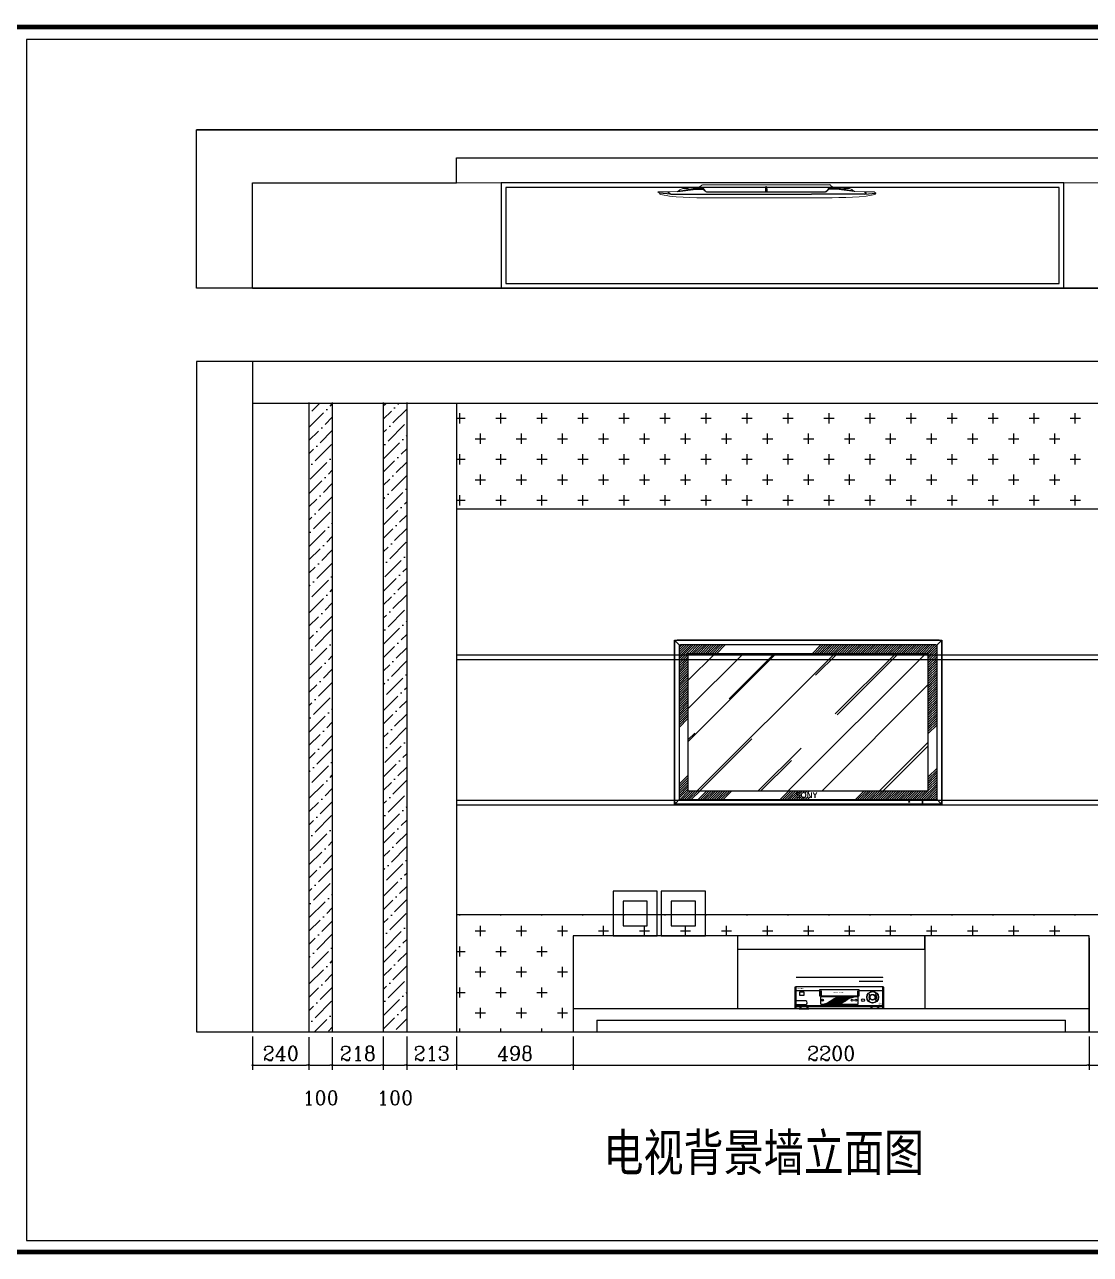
# Model space of a CAD drawing. Header units: millimetres. Extents: x 450898 to 533685, y -921830 to -458543.
# Drawn here: x 475119 to 479666, y -912629 to -907382 of the extents above; entities that cross this region are included whole.
import ezdxf
from ezdxf.enums import TextEntityAlignment as Align

# ---------------------------------------------------------------- set-up
doc = ezdxf.new("R2010")
doc.units = ezdxf.units.MM
doc.header["$MEASUREMENT"] = 0
doc.header["$PDMODE"] = 3
doc.layers.get('0').update_dxf_attribs({"linetype": 'CONTINUOUS'})
doc.layers.get('DEFPOINTS').update_dxf_attribs({"linetype": 'CONTINUOUS'})
for name, color, linetype in [('3', 44, 'CONTINUOUS'), ('FIXTURE', 2, 'CONTINUOUS'), ('LAYER4', 7, 'CONTINUOUS'), ('LAYER6', 251, 'CONTINUOUS'), ('txt', 7, 'CONTINUOUS'), ('墙线', 5, 'CONTINUOUS'), ('家具', 7, 'CONTINUOUS')]:
    doc.layers.add(name, color=color, linetype=linetype)
doc.layers.add('门窗', color=4, linetype='CONTINUOUS', lineweight=13)
doc.styles.add('HT2', font='swisseb.ttf')
doc.styles.add('HZXY', font='complex.shx', dxfattribs={"bigfont": 'HZXY.shx'})
doc.styles.get("Standard").update_dxf_attribs({"font": 'complex.shx', "bigfont": 'hzxy.shx'})
doc.styles.add('STYLE5', font='dutchi.ttf')
doc.dimstyles.new('DIM30', dxfattribs={"dimtxt": 60, "dimasz": 10, "dimexe": 20, "dimexo": 20, "dimgap": 20, "dimtad": 1, "dimdec": 0, "dimzin": 0, "dimdsep": 46, "dimtxsty": 'HZXY', "dimblk": 'DOT', "dimcen": 0, "dimclrd": 2, "dimclre": 2, "dimclrt": 2, "dimadec": 0, "dimazin": 0, "dimtfac": 1, "dimtdec": 0, "dimtmove": 2, "dimatfit": 3, "dimfxl": 0, "dimtolj": 1, "dimtzin": 0, "dimarcsym": 0})

# ---------------------------------------------------------------- blocks, each defined once
blk = doc.blocks.new('A$C5F51529B')
at = {"layer": 'LAYER6', "linetype": 'ByBlock', "ltscale": 300}
h = blk.add_hatch(dxfattribs=at)
h.set_pattern_fill('AR-RROOF,_O', color=44, scale=250, angle=45)
h.set_pattern_definition([(45, (217783.03, 12508.12), (212.13203, 565.68542), [3750, -500, 1250, -250]), (45, (217929.76, 12831.62), (-411.8897, 58.3363), [750, -82.5, 1500, -187.5]), (45, (217721.16, 12746.77), (800.79843, 1037.6792), [2000, -350, 1000, -250])])
h.paths.add_polyline_path([(984, 52), (984, 584), (52, 584), (52, 52)])
at = {"layer": 'LAYER4'}
for p, q in [((0, 626), (0, 10)), ((1026, 636), (10, 636)), ((1036, 10), (1036, 626)), ((984, 584), (52, 584)), ((52, 584), (52, 52)), ((984, 52), (984, 584)), ((52, 52), (984, 52)), ((10, 0), (1026, 0))]:
    blk.add_line(p, q, dxfattribs=at)
at = {"layer": 'LAYER4', "color": 8}
for p, q in [((19.5, 616.5), (2.9, 633.1)), ((1016.5, 616.5), (1033.1, 633.1)), ((18, 607.6), (28.4, 618)), ((18, 598.8), (37.2, 618)), ((18, 589.9), (46.1, 618)), ((18, 581.1), (54.9, 618)), ((18, 572.3), (63.7, 618)), ((18, 563.4), (72.6, 618)), ((18, 554.6), (81.4, 618)), ((18, 613), (18, 23)), ((18, 545.7), (52, 579.7)), ((1013, 618), (23, 618)), ((56.3, 584), (90.3, 618)), ((65.1, 584), (99.1, 618)), ((73.9, 584), (107.9, 618)), ((82.8, 584), (116.8, 618)), ((91.6, 584), (125.6, 618)), ((100.4, 584), (134.4, 618)), ((109.3, 584), (143.3, 618)), ((118.1, 584), (152.1, 618)), ((127, 584), (161, 618)), ((135.8, 584), (169.8, 618)), ((144.6, 584), (178.6, 618)), ((153.5, 584), (187.5, 618)), ((162.3, 584), (196.3, 618)), ((533.5, 584), (567.5, 618)), ((542.4, 584), (576.4, 618)), ((551.2, 584), (585.2, 618)), ((560.1, 584), (594.1, 618)), ((568.9, 584), (602.9, 618)), ((577.7, 584), (611.7, 618)), ((586.6, 584), (620.6, 618)), ((595.4, 584), (629.4, 618)), ((604.3, 584), (638.3, 618)), ((613.1, 584), (647.1, 618)), ((621.9, 584), (655.9, 618)), ((630.8, 584), (664.8, 618)), ((639.6, 584), (673.6, 618)), ((648.5, 584), (682.5, 618)), ((657.3, 584), (691.3, 618)), ((666.1, 584), (700.1, 618)), ((675, 584), (709, 618)), ((683.8, 584), (717.8, 618)), ((692.6, 584), (726.6, 618)), ((701.5, 584), (735.5, 618)), ((710.3, 584), (744.3, 618)), ((719.2, 584), (753.2, 618)), ((728, 584), (762, 618)), ((736.8, 584), (770.8, 618)), ((745.7, 584), (779.7, 618)), ((754.5, 584), (788.5, 618)), ((763.4, 584), (797.4, 618)), ((772.2, 584), (806.2, 618)), ((781, 584), (815, 618)), ((789.9, 584), (823.9, 618)), ((798.7, 584), (832.7, 618)), ((807.6, 584), (841.6, 618)), ((816.4, 584), (850.4, 618)), ((825.2, 584), (859.2, 618)), ((834.1, 584), (868.1, 618)), ((842.9, 584), (876.9, 618)), ((851.7, 584), (885.7, 618)), ((860.6, 584), (894.6, 618)), ((869.4, 584), (903.4, 618)), ((878.3, 584), (912.3, 618)), ((887.1, 584), (921.1, 618)), ((895.9, 584), (929.9, 618)), ((904.8, 584), (938.8, 618)), ((913.6, 584), (947.6, 618)), ((922.5, 584), (956.5, 618)), ((931.3, 584), (965.3, 618)), ((940.1, 584), (974.1, 618)), ((949, 584), (983, 618)), ((957.8, 584), (991.8, 618)), ((966.7, 584), (1000.7, 618)), ((975.5, 584), (1009.5, 618)), ((984, 583.7), (1016.7, 616.4)), ((984, 574.8), (1018, 608.8)), ((984, 566), (1018, 600)), ((984, 557.2), (1018, 591.2)), ((984, 548.3), (1018, 582.3)), ((984, 539.5), (1018, 573.5)), ((1018, 23), (1018, 613)), ((18, 536.9), (52, 570.9)), ((18, 528.1), (52, 562.1)), ((18, 519.2), (52, 553.2)), ((18, 510.4), (52, 544.4)), ((18, 501.6), (52, 535.6)), ((18, 492.7), (52, 526.7)), ((984, 530.6), (1018, 564.6)), ((984, 521.8), (1018, 555.8)), ((984, 513), (1018, 547)), ((984, 504.1), (1018, 538.1)), ((984, 495.3), (1018, 529.3)), ((18, 483.9), (52, 517.9)), ((18, 475), (52, 509)), ((18, 466.2), (52, 500.2)), ((18, 457.4), (52, 491.4)), ((18, 448.5), (52, 482.5)), ((984, 486.4), (1018, 520.4)), ((984, 477.6), (1018, 511.6)), ((984, 468.8), (1018, 502.8)), ((984, 459.9), (1018, 493.9)), ((984, 451.1), (1018, 485.1)), ((18, 439.7), (52, 473.7)), ((18, 430.8), (52, 464.8)), ((18, 422), (52, 456)), ((18, 413.2), (52, 447.2)), ((18, 404.3), (52, 438.3)), ((18, 395.5), (52, 429.5)), ((984, 442.2), (1018, 476.2)), ((984, 433.4), (1018, 467.4)), ((984, 424.6), (1018, 458.6)), ((984, 415.7), (1018, 449.7)), ((984, 406.9), (1018, 440.9)), ((984, 398.1), (1018, 432.1)), ((18, 386.6), (52, 420.6)), ((18, 377.8), (52, 411.8)), ((18, 369), (52, 403)), ((18, 360.1), (52, 394.1)), ((18, 351.3), (52, 385.3)), ((984, 389.2), (1018, 423.2)), ((984, 380.4), (1018, 414.4)), ((984, 371.5), (1018, 405.5)), ((984, 362.7), (1018, 396.7)), ((984, 353.9), (1018, 387.9)), ((18, 342.5), (52, 376.5)), ((18, 333.6), (52, 367.6)), ((18, 324.8), (52, 358.8)), ((18, 315.9), (52, 349.9)), ((18, 307.1), (52, 341.1)), ((984, 345), (1018, 379)), ((984, 336.2), (1018, 370.2)), ((984, 327.3), (1018, 361.3)), ((984, 318.5), (1018, 352.5)), ((984, 309.7), (1018, 343.7)), ((984, 300.8), (1018, 334.8)), ((18, 298.3), (52, 332.3)), ((984, 292), (1018, 326)), ((984, 283.2), (1018, 317.2)), ((984, 274.3), (1018, 308.3)), ((18, 77.3), (52, 111.3)), ((18, 68.5), (52, 102.5)), ((984, 106.4), (1018, 140.4)), ((984, 97.5), (1018, 131.5)), ((984, 88.7), (1018, 122.7)), ((984, 79.9), (1018, 113.9)), ((984, 71), (1018, 105)), ((984, 62.2), (1018, 96.2)), ((18, 59.6), (52, 93.6)), ((18, 50.8), (52, 84.8)), ((18, 41.9), (52, 75.9)), ((18, 33.1), (52, 67.1)), ((18, 24.3), (52, 58.3)), ((21, 18.4), (54.6, 52)), ((29.4, 18), (63.4, 52)), ((38.3, 18), (72.3, 52)), ((47.1, 18), (81.1, 52)), ((55.9, 18), (89.9, 52)), ((64.8, 18), (98.8, 52)), ((91.3, 18), (125.3, 52)), ((100.1, 18), (134.1, 52)), ((109, 18), (143, 52)), ((117.8, 18), (151.8, 52)), ((126.6, 18), (160.6, 52)), ((135.5, 18), (169.5, 52)), ((144.3, 18), (178.3, 52)), ((153.2, 18), (187.2, 52)), ((162, 18), (196, 52)), ((170.8, 18), (204.8, 52)), ((179.7, 18), (213.7, 52)), ((188.5, 18), (222.5, 52)), ((409.5, 18), (443.5, 52)), ((418.3, 18), (452.3, 52)), ((427.2, 18), (461.2, 52)), ((436, 18), (470, 52)), ((444.8, 18), (478.8, 52)), ((453.7, 18), (487.7, 52)), ((462.5, 18), (496.5, 52)), ((497.6, 44.2), (505.4, 52)), ((506.4, 44.2), (514.2, 52)), ((515.3, 44.2), (523, 52)), ((701.2, 18), (735.2, 52)), ((710, 18), (744, 52)), ((718.8, 18), (752.8, 52)), ((727.7, 18), (761.7, 52)), ((736.5, 18), (770.5, 52)), ((745.4, 18), (779.4, 52)), ((754.2, 18), (788.2, 52)), ((763, 18), (797, 52)), ((771.9, 18), (805.9, 52)), ((780.7, 18), (814.7, 52)), ((789.6, 18), (823.6, 52)), ((798.4, 18), (832.4, 52)), ((807.2, 18), (841.2, 52)), ((816.1, 18), (850.1, 52)), ((824.9, 18), (858.9, 52)), ((833.8, 18), (867.8, 52)), ((842.6, 18), (876.6, 52)), ((851.4, 18), (885.4, 52)), ((860.3, 18), (894.3, 52)), ((869.1, 18), (903.1, 52)), ((877.9, 18), (911.9, 52)), ((886.8, 18), (920.8, 52)), ((895.6, 18), (929.6, 52)), ((904.5, 18), (938.5, 52)), ((913.3, 18), (947.3, 52)), ((922.1, 18), (956.1, 52)), ((931, 18), (965, 52)), ((939.8, 18), (973.8, 52)), ((948.7, 18), (982.7, 52)), ((957.5, 18), (1018, 78.5)), ((966.3, 18), (1018, 69.7)), ((975.2, 18), (1018, 60.8)), ((984, 53.3), (1018, 87.3)), ((984, 18), (1018, 52)), ((19.5, 19.5), (2.9, 2.9)), ((23, 18), (1013, 18)), ((471.4, 18), (491.8, 38.5)), ((480.2, 18), (491.8, 29.6)), ((489, 18), (499.5, 28.4)), ((497.9, 18), (508.3, 28.4)), ((506.7, 18), (517.1, 28.4)), ((515.6, 18), (526, 28.4)), ((960.7, 18), (960.7, 0)), ((961.7, 18), (961.7, 0)), ((992.9, 18), (1018, 43.1)), ((1001.7, 18), (1018, 34.3)), ((1010.5, 18), (1018, 25.5)), ((1016.5, 19.5), (1033.1, 2.9))]:
    blk.add_line(p, q, dxfattribs=at)
blk.add_circle((909.7, 9.6), 2, dxfattribs=at)
at = {"layer": 'LAYER4'}
for centre, start, end in [((10, 626), 90, 180), ((1026, 626), 0, 90), ((10, 10), 180, 270), ((1026, 10), 270, 0)]:
    blk.add_arc(centre, 10, start, end, dxfattribs=at)
at = {"layer": 'LAYER4', "color": 8}
for centre, start, end in [((23, 613), 90, 180), ((1013, 613), 0, 90), ((23, 23), 180, 270), ((1013, 23), 270, 0)]:
    blk.add_arc(centre, 5, start, end, dxfattribs=at)
at = {"layer": 'LAYER4', "style": 'HT2'}
blk.add_text('SONY', height=21.84, dxfattribs=at).set_placement((511.5, 24.8), align=Align.CENTER)
blk = doc.blocks.new('A$C64B01013')
blk.add_blockref('A$C5F51529B', (0, 0))
blk = doc.blocks.new('A$C1E4411D7')
at = {"layer": '3', "color": 7}
blk.add_blockref('A$C64B01013', (0, 0), dxfattribs=at)
blk = doc.blocks.new('A$C77F90F55')
at = {"color": 5}
blk.add_blockref('A$C1E4411D7', (0, 0), dxfattribs=at)
blk = doc.blocks.new('A$C16F1527F')
at = {"xscale": 1.1, "yscale": 1.1, "zscale": 1.1}
blk.add_blockref('A$C77F90F55', (0, 0), dxfattribs=at)
blk = doc.blocks.new('A$C65C94065')
blk.add_blockref('A$C16F1527F', (0, 0))
blk = doc.blocks.new('A$C3BDB494A')
at = {"layer": 'LAYER4'}
blk.add_lwpolyline([(0, 699.6), (1139.6, 699.6), (1139.6, 0), (0, 0)], close=True, dxfattribs=at)
at = {"layer": 'LAYER4', "rotation": 359.9999999999999}
blk.add_blockref('A$C65C94065', (0, 0), dxfattribs=at)
blk = doc.blocks.new('A$C5AE2288D')
blk.add_blockref('A$C3BDB494A', (0, 0))
blk = doc.blocks.new('A$C16F855B0')
at = {"layer": 'LAYER4'}
blk.add_blockref('A$C5AE2288D', (0, 0), dxfattribs=at)
blk = doc.blocks.new('A$C026C4FCD')
h = blk.add_hatch()
h.set_pattern_fill('ANSI31,_O', color=8, scale=30)
h.set_pattern_definition([(45, (-52668.9562, 3298.692), (-2.65165043, 2.65165043), [])])
h.paths.add_polyline_path([(191.8, 20, 0.099337), (222.6, 38, -0.146364), (261.9, 50), (196, 50, 0.152166), (159.2, 36.8, -0.09688), (125.5, 20)])
at = {"color": 4}
for p, q in [((0, 90), (0, 6)), ((4, 92), (2, 92)), ((375, 93), (5, 93)), ((2, 4), (4, 4)), ((5, 3), (19, 3)), ((19, 3), (19, 0)), ((19, 0), (59, 0)), ((59, 0), (59, 3)), ((321, 0), (321, 3)), ((361, 0), (321, 0)), ((361, 3), (375, 3)), ((361, 3), (361, 0))]:
    blk.add_line(p, q, dxfattribs=at)
for p, q in [((4, 92), (4, 4)), ((4, 78), (105, 78)), ((275, 78), (376, 78)), ((376, 4), (376, 92)), ((4, 13), (376, 13)), ((4, 11), (376, 11))]:
    blk.add_line(p, q)
for points in [[(21.1, 57.8), (39, 57.8, 0.414214), (40, 58.8), (40, 70, 0.414214), (39, 71), (21.1, 71, 0.414214), (20.1, 70), (20.1, 58.8, 0.414214)], [(106, 55), (274, 55, 0.414214), (275, 56), (275, 79, 0.414214), (274, 80), (106, 80, 0.414214), (105, 79), (105, 56, 0.414214)], [(110.9, 76.5, -0.893923), (111.9, 76.5), (111.9, 58.5, -0.893923), (110.9, 58.5)], [(269.1, 76.5, 0.893923), (268.1, 76.5), (268.1, 58.5, 0.893923), (269.1, 58.5)], [(111, 20), (269, 20, 0.414214), (270, 21), (270, 49, 0.414214), (269, 50), (111, 50, 0.414214), (110, 49), (110, 21, 0.414214)]]:
    blk.add_lwpolyline(points, format="xyb", close=True)
for points in [[(313.8, 65.1), (319, 60.4, -0.397078), (319.1, 59, 0.348408), (319.1, 39.1, -0.397078), (319, 37.8), (313.8, 33.1)], [(349.5, 65.1), (344.3, 60.4, 0.397078), (344.2, 59, -0.348408), (344.2, 39.1, 0.397078), (344.3, 37.8), (349.5, 33.1)], [(4, 18), (47.3, 18, 0.730197), (47.3, 33), (4, 33)], [(196, 50, 0.1544), (158.8, 36.4, -0.095406), (125.5, 20, -0.097164)], [(262.7, 50, 0.149294), (222.6, 38, -0.099337), (191.8, 20, -0.097164)]]:
    blk.add_lwpolyline(points, format="xyb")
blk.add_lwpolyline([(376, 4), (378, 4, 0.414214), (380, 6), (380, 90, 0.414214), (378, 92), (376, 92)], format="xyb", dxfattribs=at)
blk.add_lwpolyline([(59, 3), (321, 3)], dxfattribs=at)
for centre, radius in [((331.7, 49.1), 25), ((331.7, 49.1), 24), ((331.7, 49.1), 12), ((331.7, 49.1), 11), ((118.1, 36.2), 4), ((118.1, 36.2), 1), ((244.6, 36.2), 4), ((260.2, 36.2), 4), ((290.9, 36.2), 6)]:
    blk.add_circle(centre, radius)
for centre, radius, start, end in [((2, 90), 2, 90, 180), ((5, 92), 1, 90, 180), ((375, 92), 1, 0, 90), ((2, 6), 2, 180, 270), ((5, 4), 1, 180, 270), ((375, 4), 1, 270, 0)]:
    blk.add_arc(centre, radius, start, end, dxfattribs=at)
for centre in [(39, -34.5), (341, -34.5)]:
    blk.add_arc(centre, 42.5, 61.9275, 118.0725)
at = {"color": 44, "linetype": 'ByBlock', "style": 'HT2'}
for s, height, p in [('PHILIPS', 5, (9.7, 83.9)), ('NICAM HIFI STEREO', 3, (165.7, 68.9))]:
    blk.add_text(s, height=height, dxfattribs=at).set_placement(p)
at = {"style": 'STYLE5'}
for s, p in [('TURBO', (355.8, 22.7)), ('DRIVE', (355.8, 17.8))]:
    blk.add_text(s, height=3, dxfattribs=at).set_placement(p)
blk = doc.blocks.new('FHFH')
at = {"color": 4}
blk.add_line((131634.2, -6477.3), (131264.2, -6477.3), dxfattribs=at)
for p, q in [((131534.2, -6492.3), (131635.2, -6492.3)), ((131635.2, -6606.3), (131635.2, -6518.3))]:
    blk.add_line(p, q)
for points in [[(130483.5, -6298.8), (130671.7, -6298.8), (130671.7, -6109.4), (130483.5, -6109.4)], [(130689.2, -6298.8), (130877.5, -6298.8), (130877.5, -6109.4), (130689.2, -6109.4)]]:
    blk.add_lwpolyline(points, close=True)
at = {"color": 44}
for points in [[(130526.5, -6256.3), (130629.7, -6256.3), (130629.7, -6151.9), (130526.5, -6151.9)], [(130732.2, -6256.3), (130835.4, -6256.3), (130835.4, -6151.9), (130732.2, -6151.9)]]:
    blk.add_lwpolyline(points, close=True, dxfattribs=at)
for points in [[(131573, -6545.2), (131578.2, -6549.9, -0.397078), (131578.3, -6551.3, 0.348408), (131578.3, -6571.1, -0.397078), (131578.2, -6572.5), (131573, -6577.2)], [(131608.8, -6545.2), (131603.5, -6549.9, 0.397078), (131603.4, -6551.3, -0.348408), (131603.4, -6571.1, 0.397078), (131603.5, -6572.5), (131608.8, -6577.2)]]:
    blk.add_lwpolyline(points, format="xyb")
at = {"color": 4}
blk.add_lwpolyline([(131635.2, -6606.3), (131637.2, -6606.3, 0.414214), (131639.2, -6604.3), (131639.2, -6520.3, 0.414214), (131637.2, -6518.3), (131635.2, -6518.3)], format="xyb", dxfattribs=at)
for radius in [25, 24, 12, 11]:
    blk.add_circle((131590.9, -6561.2), radius)
blk.add_arc((131634.2, -6478.3), 1, 0, 90, dxfattribs=at)
at = {"layer": 'FIXTURE', "color": 4}
for p, q in [((132514.1, -6298.8), (130314.1, -6298.8)), ((130314.1, -6298.8), (130314.1, -6708.8)), ((131014.1, -6298.8), (131014.1, -6608.8)), ((131814.1, -6298.8), (131814.1, -6608.8)), ((132514.1, -6708.8), (132514.1, -6298.8)), ((132514.1, -6308.8), (132514.1, -6708.8)), ((130314.1, -6608.8), (132514.1, -6608.8)), ((130414.1, -6658.8), (132414.1, -6658.8)), ((130414.1, -6658.8), (130414.1, -6708.8)), ((132414.1, -6708.8), (132414.1, -6658.8)), ((130314.1, -6708.8), (130414.1, -6708.8)), ((132414.1, -6708.8), (132514.1, -6708.8))]:
    blk.add_line(p, q, dxfattribs=at)
blk.add_lwpolyline([(131014.1, -6356), (131814.1, -6356), (131814.1, -6298.8), (131014.1, -6298.8)], dxfattribs=at)
at = {"color": 0}
blk.add_blockref('A$C026C4FCD', (131259.2, -6610.3), dxfattribs=at)
blk = doc.blocks.new('_DOT')
at = {"color": 0, "linetype": 'ByBlock'}
blk.add_line((-0.5, 0), (-1, 0), dxfattribs=at)
at = {"color": 0, "linetype": 'ByBlock', "const_width": 0.5}
blk.add_lwpolyline([(-0.25, 0, 1), (0.25, 0, 1)], format="xyb", close=True, dxfattribs=at)
blk = doc.blocks.new('*D712')
at = {"layer": 'DEFPOINTS', "color": 2, "lineweight": -2}
for p, q in [((476092.2, -911698.9), (476092.2, -911841)), ((476332, -911702.3), (476332, -911841)), ((476102.2, -911821), (476322, -911821))]:
    blk.add_line(p, q, dxfattribs=at)
at = {"layer": 'DEFPOINTS', "color": 0}
for p in [(476092.2, -911678.9), (476332, -911682.3), (476332, -911821)]:
    blk.add_point(p, dxfattribs=at)
at = {"layer": 'DEFPOINTS', "color": 2, "lineweight": -2, "xscale": 10, "yscale": 10, "zscale": 10, "rotation": 180}
blk.add_blockref('_DOT', (476092.2, -911821), dxfattribs=at)
at = {"layer": 'DEFPOINTS', "color": 2, "lineweight": -2, "xscale": 10, "yscale": 10, "zscale": 10}
blk.add_blockref('_DOT', (476332, -911821), dxfattribs=at)
at = {"layer": 'DEFPOINTS', "color": 2, "insert": (476212.1, -911771), "char_height": 60, "attachment_point": 5, "style": 'HZXY'}
blk.add_mtext('\\A1;240', dxfattribs=at)
blk = doc.blocks.new('*D713')
at = {"layer": 'DEFPOINTS', "color": 2, "lineweight": -2}
for p, q in [((476332, -911702.3), (476332, -911841)), ((476432, -911702.3), (476432, -911841)), ((476342, -911821), (476422, -911821))]:
    blk.add_line(p, q, dxfattribs=at)
at = {"layer": 'DEFPOINTS', "color": 0}
for p in [(476332, -911682.3), (476432, -911682.3), (476432, -911821)]:
    blk.add_point(p, dxfattribs=at)
at = {"layer": 'DEFPOINTS', "color": 2, "lineweight": -2, "xscale": 10, "yscale": 10, "zscale": 10, "rotation": 180}
blk.add_blockref('_DOT', (476332, -911821), dxfattribs=at)
at = {"layer": 'DEFPOINTS', "color": 2, "lineweight": -2, "xscale": 10, "yscale": 10, "zscale": 10}
blk.add_blockref('_DOT', (476432, -911821), dxfattribs=at)
at = {"layer": 'DEFPOINTS', "color": 2, "insert": (476382, -911961), "char_height": 60, "attachment_point": 5, "style": 'HZXY'}
blk.add_mtext('\\A1;100', dxfattribs=at)
blk = doc.blocks.new('*D714')
at = {"layer": 'DEFPOINTS', "color": 2, "lineweight": -2}
for p, q in [((476432, -911702.3), (476432, -911841)), ((476649.6, -911698.9), (476649.6, -911841)), ((476442, -911821), (476639.6, -911821))]:
    blk.add_line(p, q, dxfattribs=at)
at = {"layer": 'DEFPOINTS', "color": 0}
for p in [(476432, -911682.3), (476649.6, -911678.9), (476649.6, -911821)]:
    blk.add_point(p, dxfattribs=at)
at = {"layer": 'DEFPOINTS', "color": 2, "lineweight": -2, "xscale": 10, "yscale": 10, "zscale": 10, "rotation": 180}
blk.add_blockref('_DOT', (476432, -911821), dxfattribs=at)
at = {"layer": 'DEFPOINTS', "color": 2, "lineweight": -2, "xscale": 10, "yscale": 10, "zscale": 10}
blk.add_blockref('_DOT', (476649.6, -911821), dxfattribs=at)
at = {"layer": 'DEFPOINTS', "color": 2, "insert": (476540.8, -911771), "char_height": 60, "attachment_point": 5, "style": 'HZXY'}
blk.add_mtext('\\A1;218', dxfattribs=at)
blk = doc.blocks.new('*D715')
at = {"layer": 'DEFPOINTS', "color": 2, "lineweight": -2}
for p, q in [((476649.6, -911698.9), (476649.6, -911841)), ((476749.6, -911698.9), (476749.6, -911841)), ((476659.6, -911821), (476739.6, -911821))]:
    blk.add_line(p, q, dxfattribs=at)
at = {"layer": 'DEFPOINTS', "color": 0}
for p in [(476649.6, -911678.9), (476749.6, -911678.9), (476749.6, -911821)]:
    blk.add_point(p, dxfattribs=at)
at = {"layer": 'DEFPOINTS', "color": 2, "lineweight": -2, "xscale": 10, "yscale": 10, "zscale": 10, "rotation": 180}
blk.add_blockref('_DOT', (476649.6, -911821), dxfattribs=at)
at = {"layer": 'DEFPOINTS', "color": 2, "lineweight": -2, "xscale": 10, "yscale": 10, "zscale": 10}
blk.add_blockref('_DOT', (476749.6, -911821), dxfattribs=at)
at = {"layer": 'DEFPOINTS', "color": 2, "insert": (476699.6, -911961), "char_height": 60, "attachment_point": 5, "style": 'HZXY'}
blk.add_mtext('\\A1;100', dxfattribs=at)
blk = doc.blocks.new('*D716')
at = {"layer": 'DEFPOINTS', "color": 2, "lineweight": -2}
for p, q in [((476749.6, -911698.9), (476749.6, -911841)), ((476962.2, -911698.9), (476962.2, -911841)), ((476759.6, -911821), (476952.2, -911821))]:
    blk.add_line(p, q, dxfattribs=at)
at = {"layer": 'DEFPOINTS', "color": 0}
for p in [(476749.6, -911678.9), (476962.2, -911678.9), (476962.2, -911821)]:
    blk.add_point(p, dxfattribs=at)
at = {"layer": 'DEFPOINTS', "color": 2, "lineweight": -2, "xscale": 10, "yscale": 10, "zscale": 10, "rotation": 180}
blk.add_blockref('_DOT', (476749.6, -911821), dxfattribs=at)
at = {"layer": 'DEFPOINTS', "color": 2, "lineweight": -2, "xscale": 10, "yscale": 10, "zscale": 10}
blk.add_blockref('_DOT', (476962.2, -911821), dxfattribs=at)
at = {"layer": 'DEFPOINTS', "color": 2, "insert": (476855.9, -911771), "char_height": 60, "attachment_point": 5, "style": 'HZXY'}
blk.add_mtext('\\A1;213', dxfattribs=at)
blk = doc.blocks.new('*D717')
at = {"layer": 'DEFPOINTS', "color": 2, "lineweight": -2}
for p, q in [((476962.2, -911698.9), (476962.2, -911841)), ((477460.2, -911698.9), (477460.2, -911841)), ((476972.2, -911821), (477450.2, -911821))]:
    blk.add_line(p, q, dxfattribs=at)
at = {"layer": 'DEFPOINTS', "color": 0}
for p in [(476962.2, -911678.9), (477460.2, -911678.9), (477460.2, -911821)]:
    blk.add_point(p, dxfattribs=at)
at = {"layer": 'DEFPOINTS', "color": 2, "lineweight": -2, "xscale": 10, "yscale": 10, "zscale": 10, "rotation": 180}
blk.add_blockref('_DOT', (476962.2, -911821), dxfattribs=at)
at = {"layer": 'DEFPOINTS', "color": 2, "lineweight": -2, "xscale": 10, "yscale": 10, "zscale": 10}
blk.add_blockref('_DOT', (477460.2, -911821), dxfattribs=at)
at = {"layer": 'DEFPOINTS', "color": 2, "insert": (477211.2, -911771), "char_height": 60, "attachment_point": 5, "style": 'HZXY'}
blk.add_mtext('\\A1;498', dxfattribs=at)
blk = doc.blocks.new('*D718')
at = {"layer": 'DEFPOINTS', "color": 2, "lineweight": -2}
for p, q in [((477460.2, -911698.9), (477460.2, -911841)), ((479660.2, -911698.9), (479660.2, -911841)), ((477470.2, -911821), (479650.2, -911821))]:
    blk.add_line(p, q, dxfattribs=at)
at = {"layer": 'DEFPOINTS', "color": 0}
for p in [(477460.2, -911678.9), (479660.2, -911678.9), (479660.2, -911821)]:
    blk.add_point(p, dxfattribs=at)
at = {"layer": 'DEFPOINTS', "color": 2, "lineweight": -2, "xscale": 10, "yscale": 10, "zscale": 10, "rotation": 180}
blk.add_blockref('_DOT', (477460.2, -911821), dxfattribs=at)
at = {"layer": 'DEFPOINTS', "color": 2, "lineweight": -2, "xscale": 10, "yscale": 10, "zscale": 10}
blk.add_blockref('_DOT', (479660.2, -911821), dxfattribs=at)
at = {"layer": 'DEFPOINTS', "color": 2, "insert": (478560.2, -911771), "char_height": 60, "attachment_point": 5, "style": 'HZXY'}
blk.add_mtext('\\A1;2200', dxfattribs=at)
blk = doc.blocks.new('*D719')
at = {"layer": 'DEFPOINTS', "color": 2, "lineweight": -2}
for p, q in [((479660.2, -911698.9), (479660.2, -911841)), ((480262.2, -911698.9), (480262.2, -911841)), ((479670.2, -911821), (480252.2, -911821))]:
    blk.add_line(p, q, dxfattribs=at)
at = {"layer": 'DEFPOINTS', "color": 0}
for p in [(479660.2, -911678.9), (480262.2, -911678.9), (480262.2, -911821)]:
    blk.add_point(p, dxfattribs=at)
at = {"layer": 'DEFPOINTS', "color": 2, "lineweight": -2, "xscale": 10, "yscale": 10, "zscale": 10, "rotation": 180}
blk.add_blockref('_DOT', (479660.2, -911821), dxfattribs=at)
at = {"layer": 'DEFPOINTS', "color": 2, "lineweight": -2, "xscale": 10, "yscale": 10, "zscale": 10}
blk.add_blockref('_DOT', (480262.2, -911821), dxfattribs=at)
at = {"layer": 'DEFPOINTS', "color": 2, "insert": (479961.2, -911771), "char_height": 60, "attachment_point": 5, "style": 'HZXY'}
blk.add_mtext('\\A1;602', dxfattribs=at)

msp = doc.modelspace()

# ---------------------------------------------------------------- hatches: boundary and pattern name
at = {"layer": 'DEFPOINTS'}
h = msp.add_hatch(dxfattribs=at)
h.set_pattern_fill('ANSI36', color=44, scale=320, style=0)
h.set_pattern_definition([(45, (-3420.503, -40711.333), (21.2132034, 77.781746), [100, -20, 0, -20])])
h.paths.add_polyline_path([(476432, -908998.9), (476332, -908998.9), (476332, -911678.9), (476432, -911678.9)])
h.paths.add_polyline_path([(476649.6, -911678.9), (476749.6, -911678.9), (476749.6, -908998.9), (476649.6, -908998.9)])

# ---------------------------------------------------------------- linework, layer by layer
at = {"const_width": 19.9}
msp.add_lwpolyline([(475077.6, -912618.8), (482279.5, -912618.8), (482279.5, -907391.9), (475077.6, -907391.9)], close=True, dxfattribs=at)
at = {"color": 4}
msp.add_lwpolyline([(475127.6, -907445.2), (475127.6, -912569.8), (481167.9, -912569.8), (481167.9, -907445.2)], close=True, dxfattribs=at)
msp.add_lwpolyline([(479102.8, -908506.4), (479552.8, -908506.4), (479552.8, -908056.4), (477152.8, -908056.4), (477152.8, -908506.4), (479102.8, -908506.4)], dxfattribs=at)
at = {"layer": 'DEFPOINTS', "color": 44}
for p, q in [((476092.2, -908506.4), (480262.2, -908506.4)), ((476332, -908993.6), (476332, -911682.3)), ((476432, -908993.6), (476432, -911682.3)), ((476649.6, -908993.6), (476649.6, -911682.3)), ((476749.6, -908993.6), (476749.6, -911682.3)), ((476962.2, -909061.3), (476998.2, -909061.3)), ((476976.4, -909083.2), (476976.4, -909039.5)), ((477129.5, -909061.3), (477173.2, -909061.3)), ((477151.4, -909083.2), (477151.4, -909039.5)), ((477304.5, -909061.3), (477348.2, -909061.3)), ((477326.4, -909083.2), (477326.4, -909039.5)), ((477479.5, -909061.3), (477523.2, -909061.3)), ((477501.4, -909083.2), (477501.4, -909039.5)), ((477654.5, -909061.3), (477698.2, -909061.3)), ((477676.4, -909083.2), (477676.4, -909039.5)), ((477829.5, -909061.3), (477873.2, -909061.3)), ((477851.4, -909083.2), (477851.4, -909039.5)), ((478004.5, -909061.3), (478048.2, -909061.3)), ((478026.4, -909083.2), (478026.4, -909039.5)), ((478179.5, -909061.3), (478223.2, -909061.3)), ((478201.4, -909083.2), (478201.4, -909039.5)), ((478354.5, -909061.3), (478398.2, -909061.3)), ((478376.4, -909083.2), (478376.4, -909039.5)), ((478529.5, -909061.3), (478573.2, -909061.3)), ((478551.4, -909083.2), (478551.4, -909039.5)), ((478704.5, -909061.3), (478748.2, -909061.3)), ((478726.4, -909083.2), (478726.4, -909039.5)), ((478879.5, -909061.3), (478923.2, -909061.3)), ((478901.4, -909083.2), (478901.4, -909039.5)), ((479054.5, -909061.3), (479098.2, -909061.3)), ((479076.4, -909083.2), (479076.4, -909039.5)), ((479229.5, -909061.3), (479273.2, -909061.3)), ((479251.4, -909083.2), (479251.4, -909039.5)), ((479404.5, -909061.3), (479448.2, -909061.3)), ((479426.4, -909083.2), (479426.4, -909039.5)), ((479579.5, -909061.3), (479623.2, -909061.3)), ((479601.4, -909083.2), (479601.4, -909039.5)), ((477042, -909148.8), (477085.7, -909148.8)), ((477063.9, -909170.7), (477063.9, -909127)), ((477217, -909148.8), (477260.7, -909148.8)), ((477238.9, -909170.7), (477238.9, -909127)), ((477392, -909148.8), (477435.7, -909148.8)), ((477413.9, -909170.7), (477413.9, -909127)), ((477567, -909148.8), (477610.7, -909148.8)), ((477588.9, -909170.7), (477588.9, -909127)), ((477742, -909148.8), (477785.7, -909148.8)), ((477763.9, -909170.7), (477763.9, -909127)), ((477917, -909148.8), (477960.7, -909148.8)), ((477938.9, -909170.7), (477938.9, -909127)), ((478092, -909148.8), (478135.7, -909148.8)), ((478113.9, -909170.7), (478113.9, -909127)), ((478267, -909148.8), (478310.7, -909148.8)), ((478288.9, -909170.7), (478288.9, -909127)), ((478442, -909148.8), (478485.7, -909148.8)), ((478463.9, -909170.7), (478463.9, -909127)), ((478617, -909148.8), (478660.7, -909148.8)), ((478638.9, -909170.7), (478638.9, -909127)), ((478792, -909148.8), (478835.7, -909148.8)), ((478813.9, -909170.7), (478813.9, -909127)), ((478967, -909148.8), (479010.7, -909148.8)), ((478988.9, -909170.7), (478988.9, -909127)), ((479142, -909148.8), (479185.7, -909148.8)), ((479163.9, -909170.7), (479163.9, -909127)), ((479317, -909148.8), (479360.7, -909148.8)), ((479338.9, -909170.7), (479338.9, -909127)), ((479492, -909148.8), (479535.7, -909148.8)), ((479513.9, -909170.7), (479513.9, -909127)), ((476976.4, -909258.2), (476976.4, -909214.5)), ((477151.4, -909258.2), (477151.4, -909214.5)), ((477326.4, -909258.2), (477326.4, -909214.5)), ((477501.4, -909258.2), (477501.4, -909214.5)), ((477676.4, -909258.2), (477676.4, -909214.5)), ((477851.4, -909258.2), (477851.4, -909214.5)), ((478026.4, -909258.2), (478026.4, -909214.5)), ((478201.4, -909258.2), (478201.4, -909214.5)), ((478376.4, -909258.2), (478376.4, -909214.5)), ((478551.4, -909258.2), (478551.4, -909214.5)), ((478726.4, -909258.2), (478726.4, -909214.5)), ((478901.4, -909258.2), (478901.4, -909214.5)), ((479076.4, -909258.2), (479076.4, -909214.5)), ((479251.4, -909258.2), (479251.4, -909214.5)), ((479426.4, -909258.2), (479426.4, -909214.5)), ((479601.4, -909258.2), (479601.4, -909214.5)), ((476962.2, -909236.3), (476998.2, -909236.3)), ((477129.5, -909236.3), (477173.2, -909236.3)), ((477304.5, -909236.3), (477348.2, -909236.3)), ((477479.5, -909236.3), (477523.2, -909236.3)), ((477654.5, -909236.3), (477698.2, -909236.3)), ((477829.5, -909236.3), (477873.2, -909236.3)), ((478004.5, -909236.3), (478048.2, -909236.3)), ((478179.5, -909236.3), (478223.2, -909236.3)), ((478354.5, -909236.3), (478398.2, -909236.3)), ((478529.5, -909236.3), (478573.2, -909236.3)), ((478704.5, -909236.3), (478748.2, -909236.3)), ((478879.5, -909236.3), (478923.2, -909236.3)), ((479054.5, -909236.3), (479098.2, -909236.3)), ((479229.5, -909236.3), (479273.2, -909236.3)), ((479404.5, -909236.3), (479448.2, -909236.3)), ((479579.5, -909236.3), (479623.2, -909236.3)), ((477042, -909323.8), (477085.7, -909323.8)), ((477063.9, -909345.7), (477063.9, -909302)), ((477217, -909323.8), (477260.7, -909323.8)), ((477238.9, -909345.7), (477238.9, -909302)), ((477392, -909323.8), (477435.7, -909323.8)), ((477413.9, -909345.7), (477413.9, -909302)), ((477567, -909323.8), (477610.7, -909323.8)), ((477588.9, -909345.7), (477588.9, -909302)), ((477742, -909323.8), (477785.7, -909323.8)), ((477763.9, -909345.7), (477763.9, -909302)), ((477917, -909323.8), (477960.7, -909323.8)), ((477938.9, -909345.7), (477938.9, -909302)), ((478092, -909323.8), (478135.7, -909323.8)), ((478113.9, -909345.7), (478113.9, -909302)), ((478267, -909323.8), (478310.7, -909323.8)), ((478288.9, -909345.7), (478288.9, -909302)), ((478442, -909323.8), (478485.7, -909323.8)), ((478463.9, -909345.7), (478463.9, -909302)), ((478617, -909323.8), (478660.7, -909323.8)), ((478638.9, -909345.7), (478638.9, -909302)), ((478792, -909323.8), (478835.7, -909323.8)), ((478813.9, -909345.7), (478813.9, -909302)), ((478967, -909323.8), (479010.7, -909323.8)), ((478988.9, -909345.7), (478988.9, -909302)), ((479142, -909323.8), (479185.7, -909323.8)), ((479163.9, -909345.7), (479163.9, -909302)), ((479317, -909323.8), (479360.7, -909323.8)), ((479338.9, -909345.7), (479338.9, -909302)), ((479492, -909323.8), (479535.7, -909323.8)), ((479513.9, -909345.7), (479513.9, -909302)), ((476962.2, -909411.3), (476998.2, -909411.3)), ((476976.4, -909433.2), (476976.4, -909389.5)), ((477129.5, -909411.3), (477173.2, -909411.3)), ((477151.4, -909433.2), (477151.4, -909389.5)), ((477304.5, -909411.3), (477348.2, -909411.3)), ((477326.4, -909433.2), (477326.4, -909389.5)), ((477479.5, -909411.3), (477523.2, -909411.3)), ((477501.4, -909433.2), (477501.4, -909389.5)), ((477654.5, -909411.3), (477698.2, -909411.3)), ((477676.4, -909433.2), (477676.4, -909389.5)), ((477829.5, -909411.3), (477873.2, -909411.3)), ((477851.4, -909433.2), (477851.4, -909389.5)), ((478004.5, -909411.3), (478048.2, -909411.3)), ((478026.4, -909433.2), (478026.4, -909389.5)), ((478179.5, -909411.3), (478223.2, -909411.3)), ((478201.4, -909433.2), (478201.4, -909389.5)), ((478354.5, -909411.3), (478398.2, -909411.3)), ((478376.4, -909433.2), (478376.4, -909389.5)), ((478529.5, -909411.3), (478573.2, -909411.3)), ((478551.4, -909433.2), (478551.4, -909389.5)), ((478704.5, -909411.3), (478748.2, -909411.3)), ((478726.4, -909433.2), (478726.4, -909389.5)), ((478879.5, -909411.3), (478923.2, -909411.3)), ((478901.4, -909433.2), (478901.4, -909389.5)), ((479054.5, -909411.3), (479098.2, -909411.3)), ((479076.4, -909433.2), (479076.4, -909389.5)), ((479229.5, -909411.3), (479273.2, -909411.3)), ((479251.4, -909433.2), (479251.4, -909389.5)), ((479404.5, -909411.3), (479448.2, -909411.3)), ((479426.4, -909433.2), (479426.4, -909389.5)), ((479579.5, -909411.3), (479623.2, -909411.3)), ((479601.4, -909433.2), (479601.4, -909389.5)), ((476976.4, -911183.2), (476976.4, -911178.9)), ((477151.4, -911183.2), (477151.4, -911178.9)), ((477326.4, -911183.2), (477326.4, -911178.9)), ((477501.4, -911183.2), (477501.4, -911178.9)), ((477676.4, -911183.2), (477676.4, -911178.9)), ((477851.4, -911183.2), (477851.4, -911178.9)), ((478026.4, -911183.2), (478026.4, -911178.9)), ((478201.4, -911183.2), (478201.4, -911178.9)), ((478376.4, -911183.2), (478376.4, -911178.9)), ((478551.4, -911183.2), (478551.4, -911178.9)), ((478726.4, -911183.2), (478726.4, -911178.9)), ((478901.4, -911183.2), (478901.4, -911178.9)), ((479076.4, -911183.2), (479076.4, -911178.9)), ((479251.4, -911183.2), (479251.4, -911178.9)), ((479426.4, -911183.2), (479426.4, -911178.9)), ((479601.4, -911183.2), (479601.4, -911178.9)), ((477042, -911248.8), (477085.7, -911248.8)), ((477063.9, -911270.7), (477063.9, -911227)), ((477217, -911248.8), (477260.7, -911248.8)), ((477238.9, -911270.7), (477238.9, -911227)), ((477392, -911248.8), (477435.7, -911248.8)), ((477413.9, -911270.7), (477413.9, -911227)), ((477567, -911248.8), (477610.7, -911248.8)), ((477588.9, -911270.7), (477588.9, -911227)), ((477742, -911248.8), (477785.7, -911248.8)), ((477763.9, -911270.7), (477763.9, -911227)), ((477917, -911248.8), (477960.7, -911248.8)), ((477938.9, -911270.7), (477938.9, -911227)), ((478092, -911248.8), (478135.7, -911248.8)), ((478113.9, -911270.7), (478113.9, -911227)), ((478267, -911248.8), (478310.7, -911248.8)), ((478288.9, -911270.7), (478288.9, -911227)), ((478442, -911248.8), (478485.7, -911248.8)), ((478463.9, -911270.7), (478463.9, -911227)), ((478617, -911248.8), (478660.7, -911248.8)), ((478638.9, -911270.7), (478638.9, -911227)), ((478792, -911248.8), (478835.7, -911248.8)), ((478813.9, -911270.7), (478813.9, -911227)), ((478967, -911248.8), (479010.7, -911248.8)), ((478988.9, -911270.7), (478988.9, -911227)), ((479142, -911248.8), (479185.7, -911248.8)), ((479163.9, -911270.7), (479163.9, -911227)), ((479317, -911248.8), (479360.7, -911248.8)), ((479338.9, -911270.7), (479338.9, -911227)), ((479492, -911248.8), (479535.7, -911248.8)), ((479513.9, -911270.7), (479513.9, -911227)), ((476976.4, -911358.2), (476976.4, -911314.5)), ((477151.4, -911358.2), (477151.4, -911314.5)), ((477326.4, -911358.2), (477326.4, -911314.5)), ((476962.2, -911336.3), (476998.2, -911336.3)), ((477129.5, -911336.3), (477173.2, -911336.3)), ((477304.5, -911336.3), (477348.2, -911336.3)), ((477042, -911423.8), (477085.7, -911423.8)), ((477063.9, -911445.7), (477063.9, -911402)), ((477217, -911423.8), (477260.7, -911423.8)), ((477238.9, -911445.7), (477238.9, -911402)), ((477392, -911423.8), (477435.7, -911423.8)), ((477413.9, -911445.7), (477413.9, -911402)), ((476962.2, -911511.3), (476998.2, -911511.3)), ((476976.4, -911533.2), (476976.4, -911489.5)), ((477129.5, -911511.3), (477173.2, -911511.3)), ((477151.4, -911533.2), (477151.4, -911489.5)), ((477304.5, -911511.3), (477348.2, -911511.3)), ((477326.4, -911533.2), (477326.4, -911489.5)), ((477063.9, -911620.7), (477063.9, -911577)), ((477238.9, -911620.7), (477238.9, -911577)), ((477413.9, -911620.7), (477413.9, -911577)), ((477042, -911598.8), (477085.7, -911598.8)), ((477217, -911598.8), (477260.7, -911598.8)), ((477392, -911598.8), (477435.7, -911598.8)), ((476976.4, -911678.9), (476976.4, -911664.5)), ((477151.4, -911678.9), (477151.4, -911664.5)), ((477326.4, -911678.9), (477326.4, -911664.5))]:
    msp.add_line(p, q, dxfattribs=at)
at = {"layer": 'DEFPOINTS'}
for p, q in [((480262.2, -908818.9), (475852.2, -908818.9)), ((475852.2, -908818.9), (475852.2, -911678.9)), ((476092.2, -908818.9), (476092.2, -911678.9)), ((480262.2, -908998.9), (476092.2, -908998.9)), ((476962.2, -908998.9), (476962.2, -911678.9)), ((480262.2, -909448.9), (476962.2, -909448.9)), ((476962.2, -910070.9), (480262.2, -910070.9)), ((476962.2, -910090.9), (480262.2, -910090.9)), ((476962.2, -910690.4), (480262.2, -910690.4)), ((476962.2, -910710.4), (480262.2, -910710.4)), ((476962.2, -911178.9), (480262.2, -911178.9)), ((475852.2, -911678.9), (480262.2, -911678.9))]:
    msp.add_line(p, q, dxfattribs=at)
msp.add_lwpolyline([(475852.2, -907830.4), (480262.2, -907830.4), (480262.2, -908506.4), (475852.2, -908506.4)], close=True, dxfattribs=at)
at = {"layer": '墙线'}
for p, q in [((480142.2, -907830.4), (475852.2, -907830.4)), ((475852.2, -908506.4), (475852.2, -907830.4)), ((476962.2, -908056.4), (476962.2, -907950.4)), ((476962.2, -907950.4), (480262.2, -907950.4)), ((476092.2, -908506.4), (476092.2, -908056.4)), ((476092.2, -908056.4), (476962.2, -908056.4)), ((476092.2, -908506.4), (475852.2, -908506.4))]:
    msp.add_line(p, q, dxfattribs=at)
at = {"layer": '家具', "color": 250}
for p, q in [((477876.6, -908106), (477828.5, -908100.9)), ((477863, -908095.6), (477870.3, -908099.7)), ((477876.6, -908106), (478476.9, -908106)), ((477904.8, -908094.6), (477978.7, -908079.9)), ((477904.8, -908094.6), (477982.3, -908084.6)), ((477978.7, -908079.9), (478011.3, -908079.9)), ((477982.3, -908084.6), (478012.5, -908084.6)), ((478019, -908087.8), (478022.3, -908091.8)), ((478028.8, -908095.4), (478536.2, -908094.9)), ((478703.1, -908105.9), (478476.9, -908106)), ((478546, -908087.7), (478542.7, -908091.8)), ((478582.7, -908084.6), (478552.5, -908084.6)), ((478586.3, -908079.9), (478553.7, -908079.9)), ((478660.2, -908094.5), (478582.7, -908084.6)), ((478660.2, -908094.5), (478586.3, -908079.9)), ((478702, -908095.5), (478709.3, -908099.7)), ((478703.1, -908105.9), (478751.2, -908100.8))]:
    msp.add_line(p, q, dxfattribs=at)
msp.add_lwpolyline([(479102.8, -908486.4), (479532.8, -908486.4), (479532.8, -908076.4), (477172.8, -908076.4), (477172.8, -908486.4)], close=True, dxfattribs=at)
at = {"layer": '家具'}
msp.add_arc((478553.5, -908071.9), 6.27, 20.9738, 90.0064, dxfattribs=at)
at = {"layer": '家具', "color": 250}
for centre, radius, start, end in [((477876.6, -908099.7), 6.27, 180.0064, 270.0064), ((478011.3, -908088.3), 8.37, 24.1249, 90.0064), ((478012.5, -908093), 8.37, 38.6346, 90.0064), ((478041, -908074.2), 24.5, 205.7512, 240.0763), ((478028.8, -908086.6), 8.37, 218.6346, 270.0064), ((478527.3, -908076.4), 20.6, 295.7277, 335.888), ((478536.2, -908086.6), 8.37, 270.0064, 321.3782), ((478553.7, -908088.2), 8.37, 90.0064, 155.888), ((478552.5, -908093), 8.37, 90.0064, 141.3782), ((478703.1, -908099.7), 6.27, 270.0064, 0.0064)]:
    msp.add_arc(centre, radius, start, end, dxfattribs=at)
msp.add_ellipse((478282.6, -908092.7), major_axis=(0, 20.3), ratio=0.146465, start_param=-0.017653, end_param=1.69876, dxfattribs=at)
at = {"layer": '家具', "color": 250, "extrusion": (0, 0, -1)}
msp.add_ellipse((478282.6, -908092.7), major_axis=(0, 20.3), ratio=0.146454, start_param=-0.01765, end_param=1.698763, dxfattribs=at)
at = {"layer": '门窗'}
for p, q in [((477994.2, -908077.6), (478005.6, -908069.7)), ((478553.5, -908065.6), (478011.5, -908065.7)), ((478570.8, -908077.6), (478559.4, -908069.7)), ((477821.2, -908095.6), (477828.5, -908100.9)), ((477863, -908095.6), (477821.2, -908095.6)), ((477833.5, -908107), (477870.3, -908114.4)), ((477863, -908095.6), (477904.8, -908094.6)), ((477904.8, -908094.6), (477913.5, -908088.7)), ((477916.8, -908085.2), (477926.9, -908080.9)), ((477926.9, -908080.9), (477949, -908081.2)), ((477954.6, -908077.6), (477994.2, -908077.6)), ((478476.9, -908121.3), (478102.8, -908121.3)), ((478610.4, -908077.6), (478570.8, -908077.6)), ((478638.1, -908080.8), (478616, -908081.1)), ((478648.2, -908085.1), (478638.1, -908080.8)), ((478660.2, -908094.5), (478651.5, -908088.6)), ((478702, -908095.5), (478660.2, -908094.5)), ((478743.9, -908095.5), (478702, -908095.5)), ((478746.1, -908107), (478709.3, -908114.3)), ((478743.9, -908095.5), (478751.2, -908100.8))]:
    msp.add_line(p, q, dxfattribs=at)
msp.add_lwpolyline([(476962.2, -907950.4), (480262.2, -907950.4), (480262.2, -908056.4), (476962.2, -908056.4)], close=True, dxfattribs=at)
for centre, radius, start, end in [((478011.5, -908071.9), 6.27, 90.0064, 159.039), ((477834.7, -908100.9), 6.27, 180.0064, 258.6965), ((478068.2, -905383), 2738.5, 265.8561, 270.7234), ((477919.3, -908090.9), 6.27, 113.2464, 158.89), ((477954.6, -908083.9), 6.27, 90.0064, 154.3519), ((478510.8, -905383), 2738.5, 269.2894, 274.1567), ((478610.4, -908083.9), 6.27, 25.6609, 90.0064), ((478645.7, -908090.9), 6.27, 21.1228, 66.7664), ((478744.9, -908100.8), 6.27, 281.3164, 0.0064)]:
    msp.add_arc(centre, radius, start, end, dxfattribs=at)

# ---------------------------------------------------------------- block references
at = {"color": 5}
msp.add_blockref('A$C16F855B0', (477892.2, -910708.2), dxfattribs=at)
at = {"color": 4}
msp.add_blockref('FHFH', (347146.1, -904970.2), dxfattribs=at)

# ---------------------------------------------------------------- texts
at = {"layer": 'txt', "insert": (477588.3, -912110.4), "char_height": 180, "width": 2954, "attachment_point": 1}
msp.add_mtext('电视背景墙立面图', dxfattribs=at)

# ---------------------------------------------------------------- dimensions: what is measured, and where the dimension line sits
at = {"layer": 'DEFPOINTS', "color": 44}
for base, p1, p2, picture, middle in [((476332, -911821), (476092.2, -911678.9), (476332, -911682.3), '*D712', (476212.1, -911771)), ((476432, -911821), (476332, -911682.3), (476432, -911682.3), '*D713', (476382, -911961)), ((476649.6, -911821), (476432, -911682.3), (476649.6, -911678.9), '*D714', (476540.8, -911771)), ((476749.6, -911821), (476649.6, -911678.9), (476749.6, -911678.9), '*D715', (476699.6, -911961)), ((476962.2, -911821), (476749.6, -911678.9), (476962.2, -911678.9), '*D716', (476855.9, -911771)), ((477460.2, -911821), (476962.2, -911678.9), (477460.2, -911678.9), '*D717', (477211.2, -911771)), ((479660.2, -911821), (477460.2, -911678.9), (479660.2, -911678.9), '*D718', (478560.2, -911771)), ((480262.2, -911821), (479660.2, -911678.9), (480262.2, -911678.9), '*D719', (479961.2, -911771))]:
    dim = msp.add_linear_dim(base=base, p1=p1, p2=p2, dimstyle='DIM30', dxfattribs=at)
    dim.commit()
    dim.dimension.update_dxf_attribs({"geometry": picture, "text_midpoint": middle})

doc.saveas('drawing.dxf')
